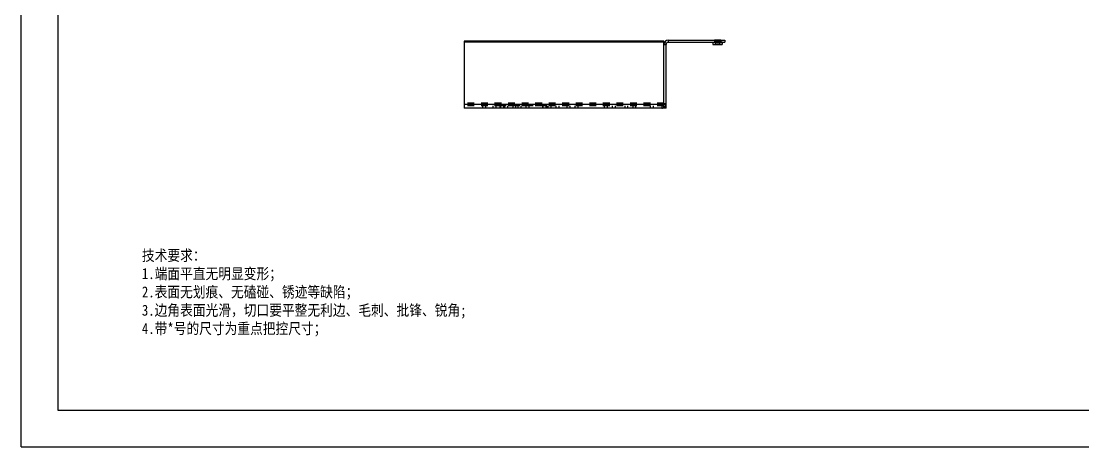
# Model space of a CAD drawing. Header units: millimetres. Extents: x -177 to 18421, y -5017 to 3255.
# Drawn here: x 16753 to 17478, y 1159 to 1450 of the extents above; entities that cross this region are included whole.
import ezdxf

# ---------------------------------------------------------------- set-up
doc = ezdxf.new("R2010")
doc.units = ezdxf.units.MM
doc.header["$LTSCALE"] = 46.255
doc.linetypes.add('HIDDEN', pattern=[0.2, 0.1, -0.1])
doc.layers.get('0').update_dxf_attribs({"linetype": 'CONTINUOUS'})
for name, color, linetype in [('02___PRT_ALL_AXES', 7, 'CONTINUOUS'), ('03___PRT_ALL_CURVES', 7, 'CONTINUOUS'), ('DEFAULT_2', 8, 'HIDDEN')]:
    doc.layers.add(name, color=color, linetype=linetype)
doc.styles.get("Standard").update_dxf_attribs({"font": 'txt', "width": 0.85})

msp = doc.modelspace()

# ---------------------------------------------------------------- linework, layer by layer
at = {"color": 7, "linetype": 'Continuous'}
for p, q in [((16753.092, 1159.458), (16753.092, 2000.458)), ((17055.551, 1436.659), (17055.551, 1390.955)), ((17192.051, 1435.955), (17055.551, 1435.955)), ((17192.051, 1434.455), (17192.051, 1436.659)), ((17192.453, 1435.955), (17193.752, 1435.205)), ((17195.051, 1437.455), (17195.051, 1435.955)), ((17195.051, 1435.955), (17233.751, 1435.955)), ((17233.751, 1437.455), (17233.751, 1435.955)), ((17192.051, 1434.455), (17193.551, 1434.455)), ((17193.551, 1390.955), (17193.551, 1434.455)), ((17225.576, 1434.455), (17231.926, 1434.455)), ((17229.72, 1434.455), (17229.72, 1434.505)), ((17230.138, 1434.505), (17229.72, 1434.505)), ((17230.008, 1434.455), (17230.008, 1434.505)), ((17230.101, 1434.455), (17230.101, 1434.505)), ((17230.138, 1434.455), (17230.138, 1434.505)), ((17230.902, 1434.455), (17230.902, 1434.505)), ((17230.976, 1434.505), (17230.902, 1434.505)), ((17230.924, 1434.455), (17230.924, 1434.505)), ((17230.927, 1434.455), (17230.927, 1434.505)), ((17230.941, 1434.455), (17230.941, 1434.505)), ((17230.976, 1434.455), (17230.976, 1434.505)), ((17231.339, 1434.455), (17231.339, 1434.505)), ((17231.339, 1434.505), (17231.382, 1434.505)), ((17231.382, 1434.455), (17231.382, 1434.505)), ((17231.476, 1434.455), (17231.476, 1434.505)), ((17231.476, 1434.505), (17231.526, 1434.505)), ((17231.526, 1434.455), (17231.526, 1434.505)), ((17231.607, 1434.455), (17231.607, 1434.505)), ((17231.607, 1434.505), (17231.639, 1434.505)), ((17231.639, 1434.455), (17231.639, 1434.505)), ((17231.903, 1434.455), (17231.903, 1434.505)), ((17231.913, 1434.505), (17231.903, 1434.505)), ((17231.913, 1434.455), (17231.913, 1434.505)), ((17055.551, 1393.714), (17193.551, 1393.714)), ((17193.551, 1390.955), (17055.551, 1390.955)), ((16753.092, 1159.458), (17942.092, 1159.458))]:
    msp.add_line(p, q, dxfattribs=at)
at = {"color": 3, "linetype": 'Continuous'}
for p, q in [((17192.051, 1436.659), (17055.551, 1436.659)), ((17195.051, 1437.455), (17233.751, 1437.455)), ((17192.051, 1390.955), (17192.051, 1434.455))]:
    msp.add_line(p, q, dxfattribs=at)
at = {"color": 7, "linetype": 'Continuous'}
msp.add_lwpolyline([(16778.092, 1184.458), (17917.092, 1184.458), (17917.092, 1975.458), (16778.092, 1975.458)], close=True, dxfattribs=at)
at = {"color": 3, "linetype": 'Continuous'}
msp.add_arc((17195.051, 1434.455), 3, 90, 180, dxfattribs=at)
at = {"color": 7, "linetype": 'Continuous'}
msp.add_arc((17195.051, 1434.455), 1.5, 90, 180, dxfattribs=at)
at = {"layer": '02___PRT_ALL_AXES', "color": 7, "linetype": 'Continuous'}
for p, q in [((17225.576, 1435.955), (17225.576, 1434.455)), ((17231.926, 1435.955), (17231.926, 1434.455))]:
    msp.add_line(p, q, dxfattribs=at)
at = {"layer": '02___PRT_ALL_AXES', "color": 8, "linetype": 'HIDDEN'}
for p, q in [((17231.926, 1435.955), (17225.576, 1435.955)), ((17226.641, 1437.325), (17226.641, 1437.195)), ((17230.861, 1437.325), (17226.641, 1437.325)), ((17226.641, 1437.195), (17226.841, 1436.805)), ((17230.861, 1437.195), (17226.641, 1437.195)), ((17226.641, 1436.805), (17226.641, 1435.955)), ((17230.861, 1436.805), (17226.641, 1436.805)), ((17226.651, 1437.455), (17226.651, 1435.955)), ((17230.851, 1437.455), (17226.651, 1437.455)), ((17227.251, 1434.755), (17227.251, 1437.325)), ((17230.251, 1434.755), (17230.251, 1437.325)), ((17230.861, 1437.195), (17230.661, 1436.805)), ((17230.851, 1437.455), (17230.851, 1435.955)), ((17230.861, 1437.325), (17230.861, 1437.195)), ((17230.861, 1436.805), (17230.861, 1435.955))]:
    msp.add_line(p, q, dxfattribs=at)
at = {"layer": '03___PRT_ALL_CURVES', "color": 8, "linetype": 'HIDDEN'}
msp.add_line((17112.051, 1392.455), (17080.051, 1392.455), dxfattribs=at)
at = {"layer": 'DEFAULT_2', "color": 8, "linetype": 'HIDDEN'}
for p, q in [((17227.251, 1434.755), (17227.251, 1437.325)), ((17230.251, 1434.755), (17230.251, 1437.325)), ((17227.251, 1434.755), (17226.951, 1434.455)), ((17230.251, 1434.755), (17227.251, 1434.755)), ((17229.418, 1434.455), (17229.418, 1434.505)), ((17229.72, 1434.505), (17229.418, 1434.505)), ((17229.433, 1434.455), (17229.433, 1434.505)), ((17229.438, 1434.455), (17229.438, 1434.505)), ((17229.454, 1434.455), (17229.454, 1434.505)), ((17229.463, 1434.455), (17229.463, 1434.505)), ((17229.497, 1434.455), (17229.497, 1434.505)), ((17229.507, 1434.455), (17229.507, 1434.505)), ((17229.508, 1434.455), (17229.508, 1434.505)), ((17229.523, 1434.455), (17229.523, 1434.505)), ((17229.525, 1434.455), (17229.525, 1434.505)), ((17229.526, 1434.455), (17229.526, 1434.505)), ((17229.544, 1434.455), (17229.544, 1434.505)), ((17229.571, 1434.455), (17229.571, 1434.505)), ((17229.576, 1434.455), (17229.576, 1434.505)), ((17229.578, 1434.455), (17229.578, 1434.505)), ((17229.623, 1434.455), (17229.623, 1434.505)), ((17229.661, 1434.455), (17229.661, 1434.505)), ((17229.683, 1434.455), (17229.683, 1434.505)), ((17229.689, 1434.455), (17229.689, 1434.505)), ((17229.723, 1434.455), (17229.723, 1434.505)), ((17229.739, 1434.455), (17229.739, 1434.505)), ((17229.786, 1434.455), (17229.786, 1434.505)), ((17229.801, 1434.455), (17229.801, 1434.505)), ((17229.844, 1434.455), (17229.844, 1434.505)), ((17230.133, 1434.455), (17230.133, 1434.505)), ((17230.902, 1434.505), (17230.138, 1434.505)), ((17230.185, 1434.455), (17230.185, 1434.505)), ((17230.189, 1434.455), (17230.189, 1434.505)), ((17230.192, 1434.455), (17230.192, 1434.505)), ((17230.208, 1434.455), (17230.208, 1434.505)), ((17230.241, 1434.455), (17230.241, 1434.505)), ((17230.251, 1434.755), (17230.551, 1434.455)), ((17230.257, 1434.455), (17230.257, 1434.505)), ((17230.259, 1434.455), (17230.259, 1434.505)), ((17230.274, 1434.455), (17230.274, 1434.505)), ((17230.277, 1434.455), (17230.277, 1434.505)), ((17230.282, 1434.455), (17230.282, 1434.505)), ((17230.287, 1434.455), (17230.287, 1434.505)), ((17230.303, 1434.455), (17230.303, 1434.505)), ((17230.305, 1434.455), (17230.305, 1434.505)), ((17230.332, 1434.455), (17230.332, 1434.505)), ((17230.337, 1434.455), (17230.337, 1434.505)), ((17230.338, 1434.455), (17230.338, 1434.505)), ((17230.341, 1434.455), (17230.341, 1434.505)), ((17230.354, 1434.455), (17230.354, 1434.505)), ((17230.401, 1434.455), (17230.401, 1434.505)), ((17230.403, 1434.455), (17230.403, 1434.505)), ((17230.409, 1434.455), (17230.409, 1434.505)), ((17230.416, 1434.455), (17230.416, 1434.505)), ((17230.456, 1434.455), (17230.456, 1434.505)), ((17230.458, 1434.455), (17230.458, 1434.505)), ((17230.481, 1434.455), (17230.481, 1434.505)), ((17230.485, 1434.455), (17230.485, 1434.505)), ((17230.497, 1434.455), (17230.497, 1434.505)), ((17230.497, 1434.455), (17230.497, 1434.505)), ((17230.507, 1434.455), (17230.507, 1434.505)), ((17230.52, 1434.455), (17230.52, 1434.505)), ((17230.54, 1434.455), (17230.54, 1434.505)), ((17230.541, 1434.455), (17230.541, 1434.505)), ((17230.556, 1434.455), (17230.556, 1434.505)), ((17230.559, 1434.455), (17230.559, 1434.505)), ((17230.561, 1434.455), (17230.561, 1434.505)), ((17230.565, 1434.455), (17230.565, 1434.505)), ((17230.576, 1434.455), (17230.576, 1434.505)), ((17230.598, 1434.455), (17230.598, 1434.505)), ((17230.601, 1434.455), (17230.601, 1434.505)), ((17230.615, 1434.455), (17230.615, 1434.505)), ((17230.635, 1434.455), (17230.635, 1434.505)), ((17230.66, 1434.455), (17230.66, 1434.505)), ((17230.668, 1434.455), (17230.668, 1434.505)), ((17230.698, 1434.455), (17230.698, 1434.505)), ((17230.707, 1434.455), (17230.707, 1434.505)), ((17230.729, 1434.455), (17230.729, 1434.505)), ((17230.73, 1434.455), (17230.73, 1434.505)), ((17230.746, 1434.455), (17230.746, 1434.505)), ((17230.779, 1434.455), (17230.779, 1434.505)), ((17230.785, 1434.455), (17230.785, 1434.505)), ((17230.786, 1434.455), (17230.786, 1434.505)), ((17230.839, 1434.455), (17230.839, 1434.505)), ((17230.852, 1434.455), (17230.852, 1434.505)), ((17230.893, 1434.455), (17230.893, 1434.505)), ((17230.896, 1434.455), (17230.896, 1434.505)), ((17230.91, 1434.455), (17230.91, 1434.505)), ((17230.916, 1434.455), (17230.916, 1434.505)), ((17230.917, 1434.455), (17230.917, 1434.505)), ((17230.925, 1434.455), (17230.925, 1434.505)), ((17230.932, 1434.455), (17230.932, 1434.505)), ((17230.943, 1434.455), (17230.943, 1434.505)), ((17231.339, 1434.505), (17230.976, 1434.505)), ((17230.983, 1434.455), (17230.983, 1434.505)), ((17230.991, 1434.455), (17230.991, 1434.505)), ((17230.997, 1434.455), (17230.997, 1434.505)), ((17231.002, 1434.455), (17231.002, 1434.505)), ((17231.004, 1434.455), (17231.004, 1434.505)), ((17231.036, 1434.455), (17231.036, 1434.505)), ((17231.044, 1434.455), (17231.044, 1434.505)), ((17231.053, 1434.455), (17231.053, 1434.505)), ((17231.064, 1434.455), (17231.064, 1434.505)), ((17231.069, 1434.455), (17231.069, 1434.505)), ((17231.081, 1434.455), (17231.081, 1434.505)), ((17231.093, 1434.455), (17231.093, 1434.505)), ((17231.115, 1434.455), (17231.115, 1434.505)), ((17231.126, 1434.455), (17231.126, 1434.505)), ((17231.134, 1434.455), (17231.134, 1434.505)), ((17231.167, 1434.455), (17231.167, 1434.505)), ((17231.18, 1434.455), (17231.18, 1434.505)), ((17231.222, 1434.455), (17231.222, 1434.505)), ((17231.251, 1434.455), (17231.251, 1434.505)), ((17231.284, 1434.455), (17231.284, 1434.505)), ((17231.303, 1434.455), (17231.303, 1434.505)), ((17231.323, 1434.455), (17231.323, 1434.505)), ((17231.332, 1434.455), (17231.332, 1434.505)), ((17231.335, 1434.455), (17231.335, 1434.505)), ((17231.34, 1434.455), (17231.34, 1434.505)), ((17231.347, 1434.455), (17231.347, 1434.505)), ((17231.362, 1434.455), (17231.362, 1434.505)), ((17231.476, 1434.505), (17231.382, 1434.505)), ((17231.384, 1434.455), (17231.384, 1434.505)), ((17231.403, 1434.455), (17231.403, 1434.505)), ((17231.409, 1434.455), (17231.409, 1434.505)), ((17231.414, 1434.455), (17231.414, 1434.505)), ((17231.451, 1434.455), (17231.451, 1434.505)), ((17231.459, 1434.455), (17231.459, 1434.505)), ((17231.462, 1434.455), (17231.462, 1434.505)), ((17231.463, 1434.455), (17231.463, 1434.505)), ((17231.467, 1434.455), (17231.467, 1434.505)), ((17231.475, 1434.455), (17231.475, 1434.505)), ((17231.513, 1434.455), (17231.513, 1434.505)), ((17231.607, 1434.505), (17231.526, 1434.505)), ((17231.545, 1434.455), (17231.545, 1434.505)), ((17231.574, 1434.455), (17231.574, 1434.505)), ((17231.637, 1434.455), (17231.637, 1434.505)), ((17231.903, 1434.505), (17231.639, 1434.505)), ((17231.649, 1434.455), (17231.649, 1434.505)), ((17231.651, 1434.455), (17231.651, 1434.505)), ((17231.657, 1434.455), (17231.657, 1434.505)), ((17231.704, 1434.455), (17231.704, 1434.505)), ((17231.712, 1434.455), (17231.712, 1434.505)), ((17231.738, 1434.455), (17231.738, 1434.505)), ((17231.741, 1434.455), (17231.741, 1434.505)), ((17231.75, 1434.455), (17231.75, 1434.505)), ((17231.771, 1434.455), (17231.771, 1434.505)), ((17231.776, 1434.455), (17231.776, 1434.505)), ((17231.787, 1434.455), (17231.787, 1434.505)), ((17231.828, 1434.455), (17231.828, 1434.505)), ((17231.842, 1434.455), (17231.842, 1434.505)), ((17231.875, 1434.455), (17231.875, 1434.505)), ((17231.899, 1434.455), (17231.899, 1434.505)), ((17192.051, 1394.418), (17055.551, 1394.418)), ((17192.051, 1392.455), (17055.551, 1392.455)), ((17068.251, 1392.455), (17068.251, 1390.955)), ((17070.251, 1392.455), (17070.251, 1390.955)), ((17075.251, 1392.455), (17075.251, 1390.955)), ((17077.251, 1392.455), (17077.251, 1390.955)), ((17080.051, 1392.455), (17080.051, 1390.955)), ((17080.451, 1392.455), (17080.451, 1390.955)), ((17082.451, 1392.455), (17082.451, 1390.955)), ((17083.051, 1392.455), (17083.051, 1390.955)), ((17083.251, 1392.455), (17083.251, 1390.955)), ((17085.251, 1392.455), (17085.251, 1390.955)), ((17088.751, 1392.455), (17088.751, 1390.955)), ((17090.751, 1392.455), (17090.751, 1390.955)), ((17092.251, 1392.455), (17092.251, 1390.955)), ((17094.251, 1392.455), (17094.251, 1390.955)), ((17097.751, 1392.455), (17097.751, 1390.955)), ((17099.751, 1392.455), (17099.751, 1390.955)), ((17109.051, 1392.455), (17109.051, 1390.955)), ((17109.451, 1392.455), (17109.451, 1390.955)), ((17111.451, 1392.455), (17111.451, 1390.955)), ((17112.051, 1392.455), (17112.051, 1390.955)), ((17112.751, 1392.455), (17112.751, 1390.955)), ((17114.751, 1392.455), (17114.751, 1390.955)), ((17118.251, 1392.455), (17118.251, 1390.955)), ((17120.251, 1392.455), (17120.251, 1390.955)), ((17125.751, 1392.455), (17125.751, 1390.955)), ((17127.751, 1392.455), (17127.751, 1390.955)), ((17131.251, 1392.455), (17131.251, 1390.955)), ((17133.251, 1392.455), (17133.251, 1390.955)), ((17151.251, 1392.455), (17151.251, 1390.955)), ((17153.251, 1392.455), (17153.251, 1390.955)), ((17156.751, 1392.455), (17156.751, 1390.955)), ((17158.751, 1392.455), (17158.751, 1390.955)), ((17165.251, 1392.455), (17165.251, 1390.955)), ((17167.251, 1392.455), (17167.251, 1390.955)), ((17170.751, 1392.455), (17170.751, 1390.955)), ((17172.751, 1392.455), (17172.751, 1390.955)), ((17182.751, 1392.455), (17182.751, 1390.955)), ((17184.751, 1392.455), (17184.751, 1390.955)), ((17190.551, 1392.455), (17190.551, 1390.955)), ((17192.613, 1391.776), (17191.582, 1392.866)), ((17193.551, 1393.955), (17192.051, 1393.955))]:
    msp.add_line(p, q, dxfattribs=at)
for radius in [3, 1.5]:
    msp.add_arc((17190.551, 1393.955), radius, 270, 0, dxfattribs=at)

# ---------------------------------------------------------------- texts
at = {"insert": (16835.531, 1294.078), "char_height": 7.5, "width": 260.45821, "attachment_point": 1}
msp.add_mtext('{\\fSimSun|b0|i0|c134|p54;技术要求：\\P1.端面平直无明显变形；\\P2.表面无划痕、无磕碰、锈迹等缺陷；\\P3.边角表面光滑，切口要平整无利边、毛刺、批锋、锐角;\\P4.\\fSimSun|b0|i0|c134|p34;\\C0;带*号的尺寸为重点把控尺寸\\fSimSun|b0|i0|c134|p54;\\C256;；}', dxfattribs=at)

doc.saveas('drawing.dxf')
